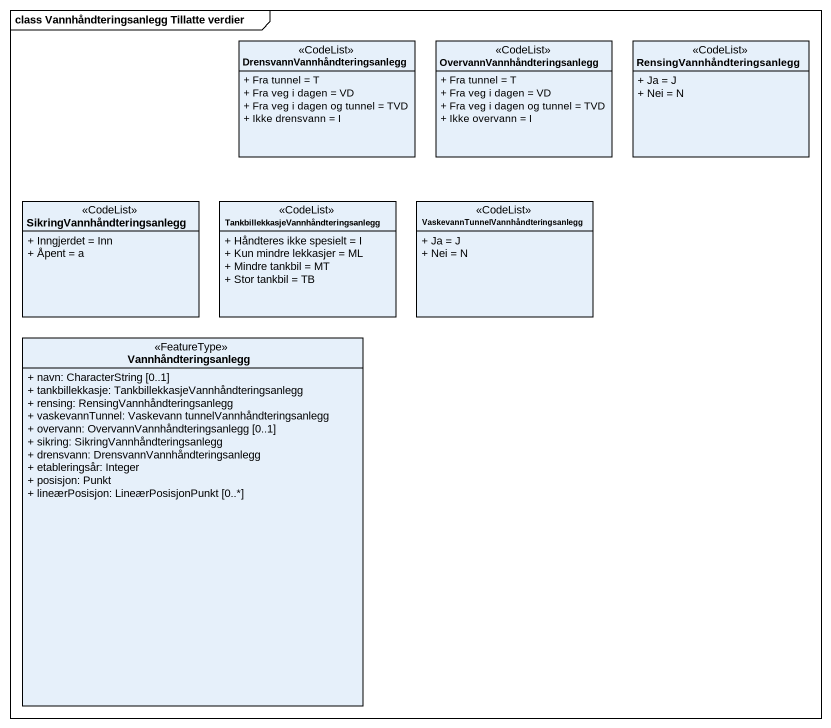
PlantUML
@startuml
mainframe class Vannhåndteringsanlegg Tillatte verdier
hide circle
hide empty members
skinparam classAttributeIconSize 0
class "DrensvannVannhåndteringsanlegg" as DrensvannVannhåndteringsanle <<CodeList>> {
  + Fra tunnel = T
  + Fra veg i dagen = VD
  + Fra veg i dagen og tunnel = TVD
  + Ikke drensvann = I
}
class "OvervannVannhåndteringsanlegg" as OvervannVannhåndteringsanleg <<CodeList>> {
  + Fra tunnel = T
  + Fra veg i dagen = VD
  + Fra veg i dagen og tunnel = TVD
  + Ikke overvann = I
}
class RensingVannhåndteringsanlegg <<CodeList>> {
  + Ja = J
  + Nei = N
}
class SikringVannhåndteringsanlegg <<CodeList>> {
  + Inngjerdet = Inn
  + Åpent = a
}
class "TankbillekkasjeVannhåndteringsanlegg" as TankbillekkasjeVannhåndterin <<CodeList>> {
  + Håndteres ikke spesielt = I
  + Kun mindre lekkasjer = ML
  + Mindre tankbil = MT
  + Stor tankbil = TB
}
class "VaskevannTunnelVannhåndteringsanlegg" as VaskevannTunnelVannhåndterin <<CodeList>> {
  + Ja = J
  + Nei = N
}
class Vannhåndteringsanlegg <<FeatureType>> {
  + navn: CharacterString [0..1]
  + tankbillekkasje: TankbillekkasjeVannhåndteringsanlegg
  + rensing: RensingVannhåndteringsanlegg
  + vaskevannTunnel: Vaskevann tunnelVannhåndteringsanlegg
  + overvann: OvervannVannhåndteringsanlegg [0..1]
  + sikring: SikringVannhåndteringsanlegg
  + drensvann: DrensvannVannhåndteringsanlegg
  + etableringsår: Integer
  + posisjon: Punkt
  + lineærPosisjon: LineærPosisjonPunkt [0..*]
}
@enduml
